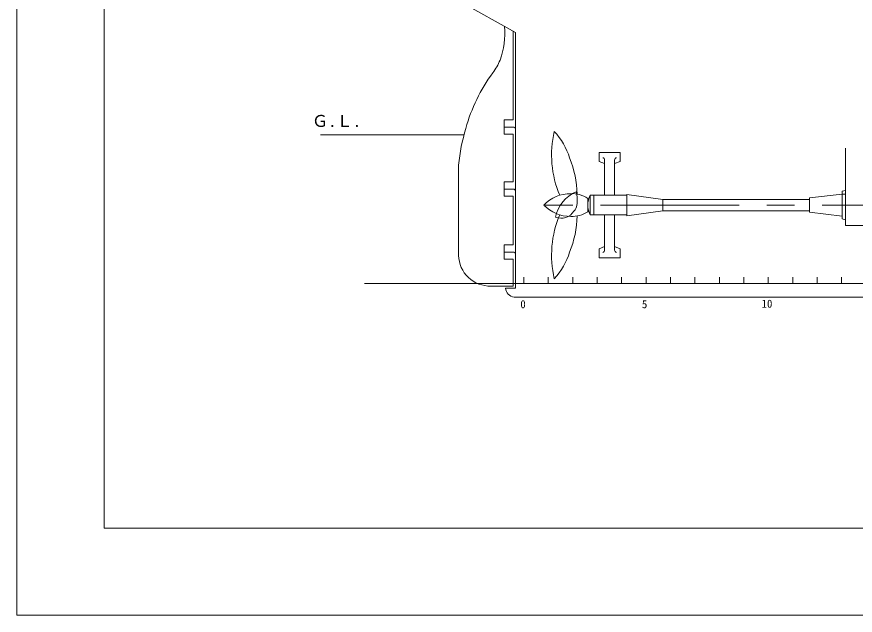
# Model space of a CAD drawing. Units: millimetres, scale not verified. Extents: x -51050 to 51050, y -29700 to 29700.
# Drawn here: x -51050 to -31844, y -29700 to -15979 of the extents above; entities that cross this region are included whole.
import ezdxf
from ezdxf.enums import TextEntityAlignment as Align

# ---------------------------------------------------------------- set-up
doc = ezdxf.new("R2010")
doc.units = ezdxf.units.MM
doc.header["$LTSCALE"] = 100
doc.linetypes.add('USER1', pattern=[50.8, 31.75, -6.35, 6.35, -6.35])
for name, color, linetype, lineweight in [('0-0_GL', 7, 'Continuous', 18), ('0-2_sunpou', 7, 'Continuous', 18), ('0-3_keijou', 7, 'Continuous', 18), ('0-4_frame', 7, 'Continuous', 18), ('0-6_center', 7, 'USER1', 18)]:
    doc.layers.add(name, color=color, linetype=linetype, lineweight=lineweight)
doc.layers.add('0-5_text', color=7, linetype='Continuous')
doc.styles.add('ＭＳ ゴシック', font='')
doc.styles.get('ＭＳ ゴシック').set_extended_font_data('MS Gothic')

msp = doc.modelspace()

# ---------------------------------------------------------------- linework, layer by layer
at = {"layer": '0-0_GL'}
msp.add_line((-44090.4, -18688.6), (-40805.2, -18688.6), dxfattribs=at)
at = {"layer": '0-2_sunpou'}
for p, q in [((-39434.8, -21947.5), (-39434.8, -22092.5)), ((-38874.8, -21947.5), (-38874.8, -22092.5)), ((-38314.8, -21947.5), (-38314.8, -22092.5)), ((-37754.8, -21947.5), (-37754.8, -22092.5)), ((-37194.8, -21947.5), (-37194.8, -22092.5)), ((-36634.8, -21947.5), (-36634.8, -22092.5)), ((-36074.8, -21947.5), (-36074.8, -22092.5)), ((-35514.8, -21947.5), (-35514.8, -22092.5)), ((-34954.8, -21947.5), (-34954.8, -22092.5)), ((-34394.8, -21947.5), (-34394.8, -22092.5)), ((-33834.8, -21947.5), (-33834.8, -22092.5)), ((-33274.8, -21947.5), (-33274.8, -22092.5)), ((-32714.8, -21947.5), (-32714.8, -22092.5)), ((-32154.8, -21947.5), (-32154.8, -22092.5)), ((-43083.5, -22092.5), (29321.3, -22092.5))]:
    msp.add_line(p, q, dxfattribs=at)
at = {"layer": '0-3_keijou'}
for p, q in [((-39677.7, -16314.5), (-39677.7, -18344.2)), ((-39627.7, -16342.5), (-39627.7, -22204.1)), ((-39887.7, -18344.2), (-39887.7, -18669.2)), ((-39677.7, -18344.2), (-39887.7, -18344.2)), ((-39677.7, -18506.7), (-39887.7, -18506.7)), ((-39677.7, -18669.2), (-39887.7, -18669.2)), ((-39677.7, -18669.2), (-39677.7, -19767.2)), ((-37712.6, -19088), (-37226.2, -19088)), ((-37712.6, -19294.2), (-37712.6, -19088)), ((-37226.2, -19294.2), (-37226.2, -19088)), ((-40928.2, -19382.5), (-40928.2, -21444.7)), ((-37583.4, -19346), (-37712.6, -19294.2)), ((-37583.4, -20071), (-37583.4, -19264)), ((-37355.4, -20071), (-37355.4, -19264)), ((-37355.4, -19346), (-37226.2, -19294.2)), ((-39677.7, -19767.2), (-39887.7, -19767.2)), ((-39887.7, -19767.2), (-39887.7, -20092.2)), ((-39677.7, -19929.7), (-39887.7, -19929.7)), ((-32142.9, -19981), (-32067.9, -19961)), ((-39677.7, -20092.2), (-39887.7, -20092.2)), ((-39677.7, -20092.2), (-39677.7, -21210.2)), ((-37971.9, -20296), (-37971.9, -20144)), ((-37077.9, -20071), (-37911.9, -20071)), ((-37911.9, -20521), (-37911.9, -20071)), ((-37833.9, -20521), (-37833.9, -20071)), ((-32892.9, -20166), (-36252.9, -20166)), ((-36252.9, -20426), (-36252.9, -20166)), ((-32142.9, -20611), (-32142.9, -19981)), ((-32142.9, -20046), (-32067.9, -20046)), ((-37971.9, -20296), (-37971.9, -20448)), ((-37077.9, -20521), (-37911.9, -20521)), ((-37583.4, -20521), (-37583.4, -21327.9)), ((-37355.4, -20521), (-37355.4, -21327.9)), ((-37077.9, -20541), (-36252.9, -20426)), ((-32892.9, -20426), (-36252.9, -20426)), ((-32895.1, -20456), (-32146.3, -20551)), ((-32142.9, -20611), (-32067.9, -20631)), ((-39677.7, -21210.2), (-39887.7, -21210.2)), ((-39887.7, -21210.2), (-39887.7, -21535.2)), ((-37583.4, -21246), (-37712.6, -21297.7)), ((-37712.6, -21297.7), (-37712.6, -21504)), ((-37355.4, -21246), (-37226.2, -21297.7)), ((-37226.2, -21297.7), (-37226.2, -21504)), ((-39677.7, -21372.7), (-39887.7, -21372.7)), ((-37712.6, -21504), (-37226.2, -21504)), ((-39677.7, -21535.2), (-39887.7, -21535.2)), ((-39677.7, -21535.2), (-39677.7, -22154.1)), ((-40189, -22154.1), (-39677.7, -22154.1)), ((-39856.6, -22204.1), (-39627.7, -22204.1)), ((-39656.6, -22408.9), (-14159.4, -22408.9))]:
    msp.add_line(p, q, dxfattribs=at)
for points in [[(-41428.3, -15054.9), (-40887, -15635.9), (-39627.7, -16342.5)], [(-29842.9, -20762), (-32067.9, -20762), (-32067.9, -18991)], [(-37077.9, -20541), (-37077.9, -20051), (-36252.9, -20166)], [(-32892.9, -20456), (-32892.9, -20131), (-32142.9, -20046)]]:
    msp.add_lwpolyline(points, dxfattribs=at)
for centre, radius, start, end in [((-41548.5, -16372.9), 1678.7, 339.12439, 5.84938), ((-41258.8, -16445.8), 1382.5, 323.58819, 337.67155), ((-37087.1, -19534.3), 3808.1, 143.44898, 164.84507), ((-36646, -19784.2), 4301, 163.16784, 174.64118), ((-39677.7, -18556.7), 50, 0, 90), ((-36397.3, -19143.1), 2402.4, 167.12415, 202.74385), ((-39888, -19683.7), 1573.9, 17.2817, 43.12934), ((-40625.4, -20113), 2413.2, 1.62273, 21.8178), ((-37635.5, -19261.6), 52.1, 357.26729, 80.12595), ((-37303.3, -19261.6), 52.1, 99.87405, 182.73271), ((-39677.7, -19979.7), 50, 0, 90), ((-38368.2, -20880.4), 844.7, 89.38047, 136.22552), ((-37924.5, -20725.7), 797.4, 112.77099, 169.23787), ((-38324.2, -20657.2), 622.5, 55.53755, 93.21125), ((-39025.1, -20179.3), 814.2, 351.76111, 13.40715), ((-37520, -20296), 451.9, 150.13717, 209.86283), ((-38368.2, -19711.6), 844.7, 223.77448, 270.61953), ((-38495.6, -20252.9), 279.6, 318.49924, 351.14206), ((-36397.3, -21448.9), 2402.4, 157.25615, 192.87585), ((-38587.6, -20232.4), 364.9, 250.74482, 325.66463), ((-40625.4, -20478.9), 2413.2, 338.1822, 358.37727), ((-38324.2, -19934.7), 622.5, 266.78875, 304.46245), ((-40208.3, -21434.4), 720, 181.20269, 271.54114), ((-39677.7, -21422.7), 50, 0, 90), ((-39888, -20908.2), 1573.9, 316.87066, 342.7183), ((-37635.5, -21330.4), 52.1, 279.87405, 2.73271), ((-37303.3, -21330.4), 52.1, 177.26729, 260.12595), ((-39624, -22177), 234.1, 186.64146, 262.11273)]:
    msp.add_arc(centre, radius, start, end, dxfattribs=at)
at = {"layer": '0-4_frame'}
for points in [[(-51049.9, -29700), (51050.1, -29700), (51050.1, 29700), (-51049.9, 29700)], [(-49049.9, -27700), (49050.1, -27700), (49050.1, 27700), (-49049.9, 27700)]]:
    msp.add_lwpolyline(points, close=True, dxfattribs=at)
at = {"layer": '0-6_center'}
msp.add_line((-29424.9, -20296), (-39355.4, -20296), dxfattribs=at)

# ---------------------------------------------------------------- texts
at = {"layer": '0-2_sunpou', "style": 'ＭＳ ゴシック'}
for s, p in [('10', (-33990.4, -22703.9)), ('0', (-39515.8, -22715.6)), ('5', (-36731.2, -22715.6))]:
    msp.add_text(s, height=183.3, dxfattribs=at).set_placement(p, align=Align.BOTTOM_LEFT)
at = {"layer": '0-5_text', "style": 'ＭＳ ゴシック'}
msp.add_text('Ｇ.Ｌ.', height=274.9, dxfattribs=at).set_placement((-44289.5, -18587.1), align=Align.BOTTOM_LEFT)

doc.saveas('drawing.dxf')
